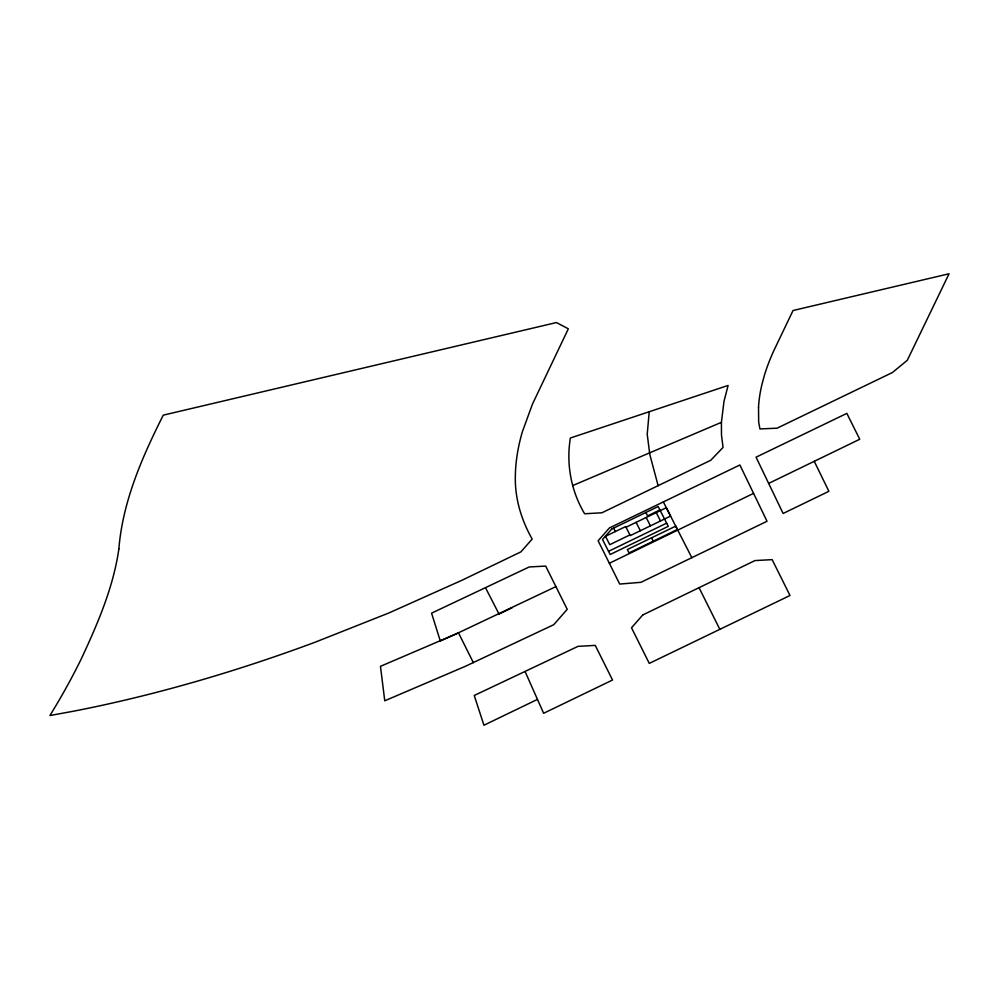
<?xml version="1.0" encoding="UTF-8"?>
<svg xmlns="http://www.w3.org/2000/svg" width="999" height="999" viewBox="0 0 999 999"><rect width="100%" height="100%" fill="white"/><g stroke="black" fill="none" stroke-linecap="round" stroke-linejoin="round"><path stroke-width="1.5" d="M721.415 422.34L721.478 434.977L723.051 447.427L710.726 460.289L601.885 512.799L584.627 513.761C571.103 491.133 566.046 463.986 570.379 438.012L728.109 385.439L723.988 401.398L721.415 422.34L572.627 485.601M649.225 411.738L647.215 434.303L649.825 454.557L658.129 485.664M605.207 536.451L625.649 526.548L630.282 535.614L670.591 516.083L666.321 507.717L626.011 527.247M659.902 509.94L647.602 515.909L645.854 512.487M629.919 534.915L609.765 544.68L605.494 536.313M608.541 551.323L666.658 523.151M768.643 483.416L859.739 439.26L846.852 413.386L756.056 457.18L783.116 513.474L828.883 491.308L814.247 461.313M609.353 563.261L619.705 584.065L640.946 582.317L767.02 521.266L739.884 464.985L609.415 527.947L598.126 540.771L609.353 563.261L753.571 493.369M473.376 662.674L458.491 632.842L440.297 640.996L431.568 613.161L529.22 566.957L545.679 566.083L567.232 609.315L553.746 624.7L465.109 666.42L384.765 700.786L380.457 666.333L455.831 634.053L555.906 586.613M537.45 699.4L483.928 725.224L474.238 695.479L578.021 646.353L595.242 645.391L612.537 680.032L543.631 713.286L525.237 671.852M498.176 614.447L512.225 607.704M485.626 587.974L499.013 614.048M691.845 557.667L663.348 501.923M656.243 512.599L660.514 520.966M646.166 517.482L650.436 525.849M651.548 537.849L653.246 541.196M636.088 522.365L640.359 530.731M613.611 528.109L615.359 531.53M699.05 587.687L719.842 629.345M758.528 407.267L758.666 421.928L759.939 428.933L777.097 428.184L892.444 372.515L907.292 360.289L949.05 273.776L793.044 310.514L773.825 350.661A477.634 200.337 -25.6 0 0 764.247 375.849L762.087 383.941A446.103 187.113 -25.6 0 0 758.528 407.267M118.856 548.988C113.362 587.35 97.69 623.701 81.381 658.653A1164.135 488.299 -25.6 0 1 56.281 705.044L49.95 715.534L73.014 711.3A752.297 315.547 -25.6 0 0 108.054 704.008C161.239 692.182 213.711 677.235 265.334 659.864A804.882 337.612 -25.6 0 0 314.673 642.394L388.773 613.024L462.25 580.132L520.904 551.873L532.192 539.06C521.128 519.68 514.61 497.627 515.359 475.212A595.891 249.95 -25.6 0 1 522.315 431.918L532.467 404.083L568.331 328.796L556.455 322.552L163.262 415.159C142.133 457.18 122.652 501.523 118.856 548.988M642.769 614.959L631.518 627.797L649.275 663.398L789.997 595.491L772.152 559.64L754.969 560.576L642.769 614.959M611.763 529.008L602.509 539.51L610.164 554.507L668.281 526.336L658.154 506.518L611.763 529.008M675.724 526.123L627.36 549.562L629.07 552.909L677.434 529.47L675.724 526.123"/></g></svg>
